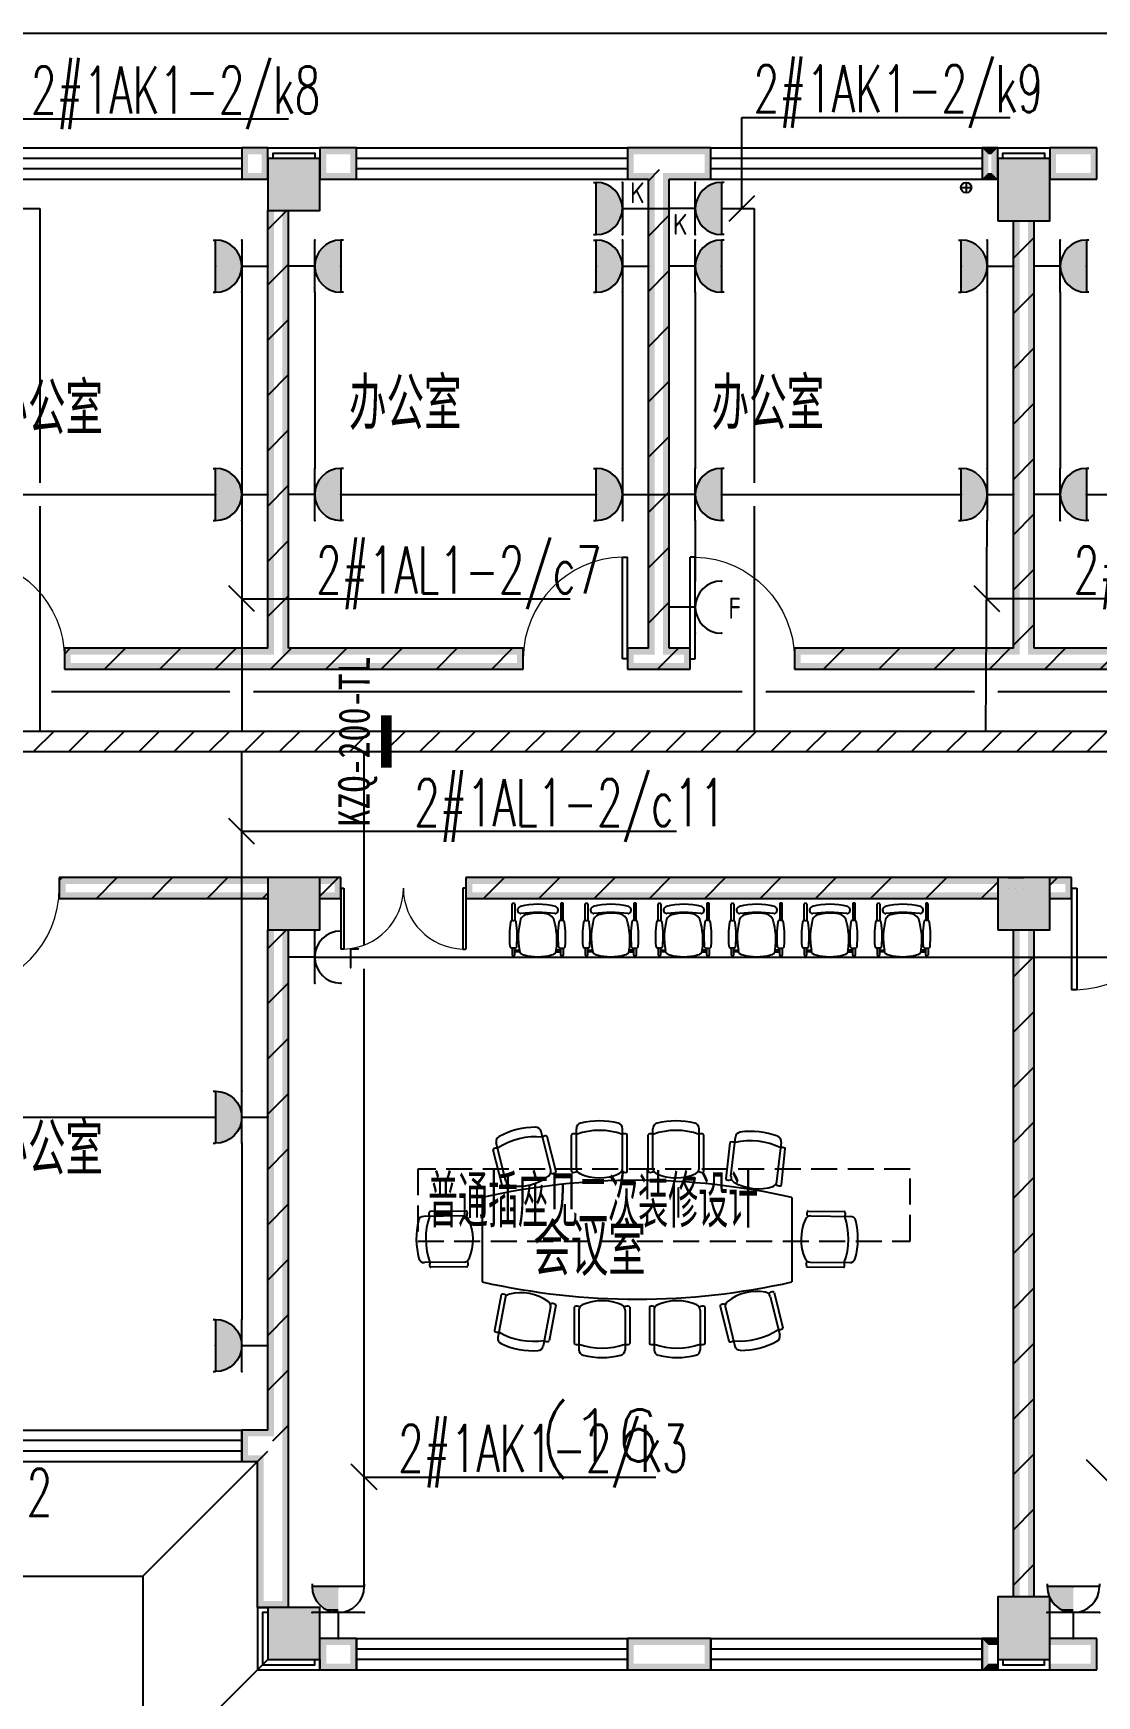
# Model space of a CAD drawing. Extents: x 101023 to 279373, y -114511 to 293844.
# Drawn here: x 150431 to 160630, y 260590 to 276538 of the extents above; entities that cross this region are included whole.
import ezdxf
from ezdxf.enums import TextEntityAlignment as Align

# ---------------------------------------------------------------- set-up
doc = ezdxf.new("R2010")
doc.units = 0
doc.header["$LTSCALE"] = 1000
doc.header["$MEASUREMENT"] = 0
doc.linetypes.add('DASH', pattern=[0.35, 0.25, -0.1])
for name, color, linetype in [('A-WALL-PATT', 252, 'Continuous'), ('BZ', 7, 'Continuous'), ('CABLETRAY', 3, 'Continuous'), ('COLUMN', 2, 'Continuous'), ('DIM-照明', 3, 'Continuous'), ('DOTLN', 2, 'DASH'), ('EQUIP-插座', 3, 'Continuous'), ('EQUIP-照明', 3, 'Continuous'), ('PUB_HATCH', 8, 'Continuous'), ('PUB_TEXT', 7, 'Continuous'), ('PUB_WALL', 2, 'Continuous'), ('STAIR', 2, 'Continuous'), ('TEL_HATCH', 8, 'Continuous'), ('WALL', 2, 'Continuous'), ('WINDOW', 2, 'Continuous'), ('WIRE-照明', 6, 'Continuous'), ('家具', 8, 'Continuous'), ('抗震支吊架', 2, 'Continuous'), ('排水', 153, 'Continuous')]:
    doc.layers.add(name, color=color, linetype=linetype)
doc.styles.add('_TEL_ATTDEF', font='gbenor', dxfattribs={"bigfont": 'gbcbig'})
doc.styles.add('_TEL_DIM', font='simplex.shx', dxfattribs={"width": 0.8, "height": 3.5, "bigfont": 'gbcbig.shx'})
doc.styles.add('kzcad', font='', dxfattribs={"width": 0.8})
doc.styles.get("Standard").update_dxf_attribs({"font": 'simplex.shx', "width": 0.8, "bigfont": 'gbcbig.shx'})
doc.styles.get('kzcad').set_extended_font_data('SimSun')
pattern_1 = [(45, (-908016.57, -754752.9), (-265.16515, 265.16515), [])]

# ---------------------------------------------------------------- blocks, each defined once
blk = doc.blocks.new('$equip$00002810')
for p, q in [((0.5, 0.5), (-0.5, 0.5)), ((0, 0.5), (0, 0))]:
    blk.add_line(p, q)
blk.add_arc((0, 1), 0.5, 180, 0)
for p in [(-0.5, 1), (0.5, 1), (-0.5, 0.5), (0.5, 0.5), (0, 0)]:
    blk.add_point(p)
at = {"color": 7, "style": '_TEL_DIM'}
blk.add_attdef('$TEXT$', text='', height=0.4, dxfattribs=at).set_placement((0.023, 1.257), align=Align.MIDDLE_CENTER)
at = {"color": 7, "style": '_TEL_DIM', "flags": 1}
for tag in ['A', 'REMARK']:
    blk.add_attdef(tag, text='', height=0.000025, dxfattribs=at).set_placement((0, 0), align=Align.MIDDLE_CENTER)
blk = doc.blocks.new('$equip$00001237')
for p, q in [((-0.5, 1.05), (-0.5, 1)), ((-0.5, 1), (0.5, 1)), ((0.5, 1.05), (0.5, 1)), ((0.5, 0.5), (-0.5, 0.5)), ((0, 0.5), (0, 0))]:
    blk.add_line(p, q)
blk.add_arc((0, 1), 0.5, 180, 0)
for p in [(0, 1), (-0.5, 0.5), (0.5, 0.5), (0, 0)]:
    blk.add_point(p)
for points in [[(0.433, 0.75), (-0.433, 0.75), (0.5, 1), (-0.5, 1)], [(0.25, 0.567), (-0.25, 0.567), (0.433, 0.75), (-0.433, 0.75)], [(0, 0.5), (0, 0.5), (0.25, 0.567), (-0.25, 0.567)]]:
    blk.add_solid(points)
at = {"flags": 9}
blk.add_attdef('A', (0, 0), '', height=0.00002, dxfattribs=at)
blk = doc.blocks.new('$equip$00001764')
for p, q in [((-0.5, 1.05), (-0.5, 1)), ((-0.5, 1), (0.5, 1)), ((0.5, 1.05), (0.5, 1)), ((0.5, 0.5), (-0.5, 0.5)), ((0, 0.5), (0, 0))]:
    blk.add_line(p, q)
blk.add_arc((0, 1), 0.5, 180, 0)
for p in [(-0.5, 0.5), (0.5, 0.5), (0, 0)]:
    blk.add_point(p)
for points in [[(0.433, 0.75), (-0.433, 0.75), (0.5, 1), (-0.5, 1)], [(0.25, 0.567), (-0.25, 0.567), (0.433, 0.75), (-0.433, 0.75)], [(0, 0.5), (0, 0.5), (0.25, 0.567), (-0.25, 0.567)]]:
    blk.add_solid(points)
at = {"color": 7, "style": '_TEL_DIM'}
blk.add_attdef('$TEXT$', text='', height=0.4, dxfattribs=at).set_placement((0.303, 0.211), align=Align.MIDDLE_CENTER)
at = {"color": 7, "style": '_TEL_DIM', "flags": 1}
blk.add_attdef('A', text='', height=0.00002, dxfattribs=at).set_placement((0, 0), align=Align.MIDDLE_CENTER)
blk = doc.blocks.new('$equip$00001239')
for p, q in [((-0.5, 1.05), (-0.5, 1)), ((0.5, 1), (-0.5, 1)), ((0.5, 1.05), (0.5, 1)), ((0.5, 0.5), (-0.5, 0.5)), ((0, 0.5), (0, 0))]:
    blk.add_line(p, q)
blk.add_arc((0, 1), 0.5, 180, 0)
for points in [[(0, 0.75), (-0.433, 0.75), (0, 1), (-0.5, 1)], [(0, 0.567), (-0.25, 0.567), (0, 0.75), (-0.433, 0.75)], [(0, 0.5), (0, 0.5), (0, 0.567), (-0.25, 0.567)]]:
    blk.add_solid(points)
at = {"layer": 'EQUIP-照明'}
for p in [(0, 1), (-0.5, 0.5), (0.5, 0.5), (0, 0)]:
    blk.add_point(p, dxfattribs=at)
at = {"layer": 'EQUIP-照明', "flags": 9}
blk.add_attdef('A', (0, 0), '', height=0.00002, dxfattribs=at)
blk = doc.blocks.new('ng')
at = {"layer": '排水'}
for p, q in [((345991, 781358), (346091, 781358)), ((346041, 781408), (346041, 781308))]:
    blk.add_line(p, q, dxfattribs=at)
blk.add_circle((346041, 781358), 50, dxfattribs=at)
blk = doc.blocks.new('雨水管')
at = {"layer": '排水'}
blk.add_blockref('ng', (614664, -46811), dxfattribs=at)
blk = doc.blocks.new('办公椅2')
at = {"layer": '家具', "color": 8}
for p, q in [((10, 239), (10, 225)), ((81, 244), (15, 244)), ((15, 220), (82, 220)), ((49, 175), (49, 220)), ((49, 220), (65, 220)), ((65, 220), (65, 177)), ((508, 220), (350, 220)), ((352, 244), (508, 244)), ((513, 239), (513, 225)), ((10, -239), (10, -225)), ((15, -220), (82, -220)), ((81, -244), (15, -244)), ((49, -175), (49, -220)), ((49, -220), (65, -220)), ((65, -220), (65, -177)), ((508, -220), (350, -220)), ((352, -244), (508, -244)), ((513, -239), (513, -225))]:
    blk.add_line(p, q, dxfattribs=at)
at = {"layer": '家具'}
for p, q in [((82, 220), (82, 248)), ((349, 242), (349, 226)), ((82, -215), (82, -244)), ((349, -237), (349, -221))]:
    blk.add_line(p, q, dxfattribs=at)
at = {"layer": '家具', "color": 8}
for centre, start, end in [((15, 239), 90, 180), ((15, 225), 180, 270), ((508, 239), 0, 90), ((508, 225), 270, 0), ((15, -225), 90, 180), ((15, -239), 180, 270), ((508, -225), 0, 90), ((508, -239), 270, 0)]:
    blk.add_arc(centre, 4.75, start, end, dxfattribs=at)
at = {"layer": '家具'}
for centre, radius, start, end in [((63, 132), 45, 90, 180), ((185, -515), 702, 75.5446, 100.0038), ((101, 248), 19, 88.1438, 180), ((101, 220), 19, 180, 271.7658), ((193, -568), 840, 80.5473, 96.2767), ((193, 1087), 890, 264.0894, 278.9516), ((330, 242), 19, 0, 88.1438), ((330, 226), 19, 271.7658, 0), ((325, 93), 80.3, 4.194, 64.106), ((434, 164), 19, 136.4792, 185.4621), ((-1029, -1), 1453, 353.532, 6.4617), ((449, 160), 33.7, 16.6732, 149.5945), ((-146, -1), 650, 344.7441, 15.2559), ((495, 0), 495, 164.5288, 195.4712), ((-20, -5), 438, 346.2625, 13.7375), ((63, -132), 45, 180, 270), ((160, 498), 682, 261.8325, 287.0693), ((322, -71), 91.4, 294.6215, 335.3785), ((101, -215), 19, 88.2342, 180), ((101, -244), 19, 180, 271.8562), ((193, 573), 840, 263.7233, 279.4527), ((193, -1082), 890, 81.0484, 95.9106), ((330, -221), 19, 0, 88.2342), ((330, -237), 19, 271.8562, 0), ((434, -167), 19, 174.5326, 222.4664), ((449, -163), 33.5, 209.2091, 344.346)]:
    blk.add_arc(centre, radius, start, end, dxfattribs=at)
blk = doc.blocks.new('$WINLIB2D$00000001')
at = {"color": 0}
for points in [[(-0.5, 0.5), (-0.5, -0.5)], [(-0.5, 0.5), (0.5, 0.5)], [(0.5, -0.5), (0.5, 0.5)], [(0.5, 0.1667), (-0.5, 0.1667)], [(0.5, -0.1667), (-0.5, -0.1667)], [(-0.5, -0.5), (0.5, -0.5)]]:
    blk.add_lwpolyline(points, dxfattribs=at)
blk = doc.blocks.new('$DorLib2D$00000001')
for p, q in [((0.45, 0.975), (0.5, 0.975)), ((0.45, 0), (0.45, 0.975)), ((0.5, 0), (0.5, 0.975)), ((0.5, 0), (0.45, 0))]:
    blk.add_line(p, q)
at = {"lineweight": 13}
blk.add_arc((0.475, 0), 0.975, 91.4693, 180, dxfattribs=at)
blk = doc.blocks.new('$plan$00000281')
at = {"layer": '家具'}
for p, q in [((-797, 661), (-889, 1030)), ((-746, 645), (-831, 982)), ((-596, 650), (-596, 998)), ((-551, 677), (-551, 1058)), ((-108, 677), (-108, 1058)), ((-63, 650), (-63, 998)), ((138, 650), (138, 998)), ((183, 677), (183, 1058)), ((626, 677), (626, 1058)), ((671, 650), (671, 998)), ((932, 599), (974, 977)), ((-1264, 516), (-1348, 853)), ((-1227, 553), (-1319, 922)), ((885, 577), (923, 922)), ((1373, 550), (1415, 928)), ((1415, 518), (1453, 864)), ((-1453, 398), (-1453, -412)), ((1517, 398), (1517, -412)), ((-1634, 222), (-2014, 217)), ((-1607, 267), (-1955, 262)), ((1671, 267), (2018, 262)), ((1697, 222), (2077, 217)), ((-1628, -221), (-2008, -227)), ((-1600, -266), (-1947, -271)), ((1663, -266), (2011, -271)), ((1691, -221), (2071, -227)), ((-1273, -536), (-1337, -878)), ((-1234, -571), (-1304, -945)), ((-749, -635), (-813, -976)), ((1308, -551), (1400, -920)), ((1345, -514), (1429, -851)), ((-798, -653), (-869, -1027)), ((-571, -655), (-571, -1002)), ((-526, -682), (-526, -1063)), ((-83, -682), (-83, -1063)), ((-38, -655), (-38, -1002)), ((149, -655), (149, -1002)), ((194, -682), (194, -1063)), ((637, -682), (637, -1063)), ((682, -655), (682, -1002)), ((827, -643), (912, -980)), ((878, -658), (970, -1027))]:
    blk.add_line(p, q, dxfattribs=at)
for centre, radius, start, end in [((-329, 382), 750, 76.063, 103.937), ((405, 382), 750, 76.063, 103.937), ((-1266, 935), 54, 117.9642, 194.0272), ((-940, 321), 660, 84.4034, 123.651), ((-940, 321), 750, 90.0902, 117.9642), ((-941, 1017), 54, 14.0272, 90.0902), ((-841, 931), 57.9, 88.0127, 126.8804), ((-839, 980), 9, 14.0272, 88.0127), ((-587, 998), 9, 106.0145, 180), ((-574, 951), 57.9, 67.1468, 106.0145), ((-497, 1058), 54, 103.937, 180), ((-329, 382), 660, 70.3762, 109.6238), ((-162, 1058), 54, 0, 76.063), ((-85, 951), 57.9, 73.9855, 112.8532), ((-72, 998), 9, 0, 73.9855), ((147, 998), 9, 106.0145, 180), ((161, 951), 57.9, 67.1468, 106.0145), ((237, 1058), 54, 103.937, 180), ((405, 382), 660, 70.3762, 109.6238), ((572, 1058), 54, 0, 76.063), ((649, 951), 57.9, 73.9855, 112.8532), ((662, 998), 9, 0, 73.9855), ((1028, 971), 54, 97.601, 173.664), ((1120, 282), 750, 69.727, 97.601), ((1361, 934), 54, 353.664, 69.727), ((-1339, 855), 9, 120.0417, 194.0272), ((-1315, 813), 57.9, 81.174, 120.0417), ((932, 921), 9, 99.6786, 173.664), ((940, 873), 57.9, 60.8108, 99.6786), ((1120, 282), 660, 64.0403, 103.2878), ((1425, 819), 57.9, 67.6495, 106.5173), ((1444, 865), 9, 353.664, 67.6495), ((-849, 648), 54, 308.1762, 14.0272), ((-755, 643), 9, 300.0417, 14.0272), ((-587, 650), 9, 180, 253.9855), ((-574, 697), 57.9, 253.9855, 302.3202), ((-497, 677), 54, 180, 245.851), ((-162, 677), 54, 294.149, 0), ((-85, 697), 57.9, 237.6798, 286.0145), ((-72, 650), 9, 286.0145, 0), ((147, 650), 9, 180, 253.9855), ((161, 697), 57.9, 253.9855, 302.3202), ((237, 677), 54, 180, 245.851), ((572, 677), 54, 294.149, 0), ((649, 697), 57.9, 237.6798, 286.0145), ((662, 650), 9, 286.0145, 0), ((32, -6202), 6765, 77.3196, 102.6804), ((-1255, 518), 9, 194.0272, 268.0127), ((-1253, 567), 57.9, 268.0127, 316.3474), ((-1174, 566), 54, 194.0272, 259.8782), ((-1102, 970), 464, 259.8782, 308.1762), ((-780, 685), 57.9, 251.707, 300.0417), ((-329, 1051), 464, 245.851, 294.149), ((405, 1051), 464, 245.851, 294.149), ((894, 576), 9, 173.664, 247.6495), ((912, 622), 57.9, 247.6495, 295.9842), ((986, 593), 54, 173.664, 239.515), ((1194, 946), 464, 239.515, 287.813), ((1319, 556), 54, 287.813, 353.664), ((1397, 568), 57.9, 231.3438, 279.6786), ((1406, 519), 9, 279.6786, 353.664), ((-1336, 4), 750, 166.8568, 194.7308), ((-2014, 163), 54, 90.7938, 166.8568), ((-1336, 4), 660, 161.17, 200.4176), ((-1907, 240), 57.9, 164.7793, 203.647), ((-1955, 253), 9, 90.7938, 164.7793), ((-1633, 168), 54, 24.9428, 90.7938), ((-1607, 258), 9, 16.8083, 90.7938), ((-1654, 244), 57.9, 328.4736, 16.8083), ((-2005, -5), 464, 336.6448, 24.9428), ((2068, -5), 464, 155.0572, 203.3552), ((1696, 168), 54, 89.2062, 155.0572), ((1717, 244), 57.9, 163.1917, 211.5264), ((1671, 258), 9, 89.2062, 163.1917), ((1399, 4), 660, 339.5824, 18.83), ((2018, 253), 9, 15.2207, 89.2062), ((1971, 240), 57.9, 336.353, 15.2207), ((2077, 163), 54, 13.1432, 89.2062), ((1399, 4), 750, 345.2692, 13.1432), ((-2009, -173), 54, 194.7308, 270.7938), ((-1901, -248), 57.9, 157.9406, 196.8083), ((-1947, -262), 9, 196.8083, 270.7938), ((-1629, -167), 54, 270.7938, 336.6448), ((-1600, -257), 9, 270.7938, 344.7793), ((-1647, -244), 57.9, 344.7793, 33.114), ((1692, -167), 54, 203.3552, 269.2062), ((1711, -244), 57.9, 146.886, 195.2207), ((1663, -257), 9, 195.2207, 269.2062), ((2011, -262), 9, 269.2062, 343.1917), ((1964, -248), 57.9, 343.1917, 22.0594), ((2072, -173), 54, 269.2062, 345.2692), ((32, 6188), 6765, 257.3196, 282.6804), ((-1264, -538), 9, 95.3403, 169.3258), ((-1260, -587), 57.9, 47.0056, 95.3403), ((-1181, -581), 54, 103.4748, 169.3258), ((-1085, -980), 464, 55.1768, 103.4748), ((-851, -643), 54, 349.3258, 55.1768), ((-780, -677), 57.9, 63.3113, 111.646), ((-758, -633), 9, 349.3258, 63.3113), ((-472, -682), 54, 114.149, 180), ((-304, -1056), 464, 65.851, 114.149), ((-137, -682), 54, 0, 65.851), ((248, -682), 54, 114.149, 180), ((416, -1056), 464, 65.851, 114.149), ((583, -682), 54, 0, 65.851), ((836, -641), 9, 120.0417, 194.0271), ((861, -683), 57.9, 71.7069, 120.0417), ((930, -645), 54, 128.1762, 194.0271), ((1183, -967), 464, 79.8781, 128.1762), ((1255, -564), 54, 14.0271, 79.8781), ((1334, -565), 57.9, 88.0126, 136.3473), ((1336, -516), 9, 14.0271, 88.0126), ((-562, -655), 9, 106.0145, 180), ((-548, -702), 57.9, 57.6798, 106.0145), ((-60, -702), 57.9, 73.9855, 122.3202), ((-47, -655), 9, 0, 73.9855), ((158, -655), 9, 106.0145, 180), ((172, -702), 57.9, 57.6798, 106.0145), ((660, -702), 57.9, 73.9855, 122.3202), ((673, -655), 9, 0, 73.9855), ((-1328, -879), 9, 169.3258, 243.3113), ((-1306, -836), 57.9, 243.3113, 282.179), ((-1251, -955), 54, 169.3258, 245.3888), ((-961, -322), 660, 239.702, 278.9496), ((1021, -319), 660, 264.4034, 303.6509), ((1347, -933), 54, 297.9641, 14.0271), ((1396, -811), 57.9, 261.1739, 300.0417), ((1420, -853), 9, 300.0417, 14.0271), ((-961, -322), 750, 245.3888, 273.2628), ((-922, -1017), 54, 273.2628, 349.3258), ((-827, -926), 57.9, 236.4726, 275.3403), ((-822, -975), 9, 275.3403, 349.3258), ((-562, -1002), 9, 180, 253.9855), ((-548, -955), 57.9, 253.9855, 292.8532), ((-304, -387), 660, 250.3762, 289.6238), ((-472, -1063), 54, 180, 256.063), ((-304, -387), 750, 256.063, 283.937), ((-137, -1063), 54, 283.937, 0), ((-60, -955), 57.9, 247.1468, 286.0145), ((-47, -1002), 9, 286.0145, 0), ((158, -1002), 9, 180, 253.9855), ((172, -955), 57.9, 253.9855, 292.8532), ((416, -387), 660, 250.3762, 289.6238), ((248, -1063), 54, 180, 256.063), ((416, -387), 750, 256.063, 283.937), ((583, -1063), 54, 283.937, 0), ((660, -955), 57.9, 247.1468, 286.0145), ((673, -1002), 9, 286.0145, 0), ((920, -978), 9, 194.0271, 268.0126), ((922, -929), 57.9, 268.0126, 306.8804), ((1022, -1014), 54, 194.0271, 270.0901), ((1021, -319), 750, 270.0901, 297.9641)]:
    blk.add_arc(centre, radius, start, end, dxfattribs=at)
blk = doc.blocks.new('$DorLib2D$00000002')
for p, q in [((-0.5, 0), (-0.5, 0.4875)), ((-0.475, 0.4875), (-0.5, 0.4875)), ((-0.475, 0), (-0.475, 0.4875)), ((0.475, 0), (0.475, 0.4875)), ((0.475, 0.4875), (0.5, 0.4875)), ((0.5, 0), (0.5, 0.4875)), ((-0.5, 0), (-0.475, 0)), ((0.5, 0), (0.475, 0))]:
    blk.add_line(p, q)
at = {"lineweight": 13}
for centre, start, end in [((-0.4875, 0), 0, 88.53072), ((0.4875, 0), 91.46928, 180)]:
    blk.add_arc(centre, 0.4875, start, end, dxfattribs=at)
blk = doc.blocks.new('_FZH')
blk.add_lwpolyline([(-0.5, -0.5), (0.5, -0.5), (0.5, 0.5), (-0.5, 0.5)], close=True)
at = {"layer": 'PUB_HATCH'}
blk.add_solid([(-0.5, -0.5), (0.5, -0.5), (-0.5, 0.5), (0.5, 0.5)], dxfattribs=at)
blk = doc.blocks.new('A$C40CE5D7B')
at = {"layer": 'A-WALL-PATT'}
h = blk.add_hatch(dxfattribs=at)
h.set_pattern_fill('普通砖', color=256, scale=150, style=0)
h.set_pattern_definition(pattern_1)
h.paths.add_polyline_path([(40100, 103903), (40140, 103910), (40200, 103970), (40200, 108470), (40100, 108570), (40000, 108470), (40000, 103970), (40060, 103910)])
h = blk.add_hatch(dxfattribs=at)
h.set_pattern_fill('普通砖', color=256, scale=150, style=0)
h.set_pattern_definition(pattern_1)
h.paths.add_polyline_path([(36550, 108170), (36350, 108170), (36350, 103970), (36410, 103910), (36450, 103903), (36490, 103910), (36550, 103970)])
h = blk.add_hatch(dxfattribs=at)
h.set_pattern_fill('普通砖', color=256, scale=150, style=0)
h.set_pattern_definition(pattern_1)
h.paths.add_polyline_path([(43700, 108070), (43500, 108070), (43500, 103970), (43560, 103910), (43600, 103903), (43640, 103910), (43700, 103970)])
h = blk.add_hatch(dxfattribs=at)
h.set_pattern_fill('普通砖', color=256, scale=150, style=0)
h.set_pattern_definition(pattern_1)
h.paths.add_polyline_path([(36410, 103910), (36350, 103970), (34400, 103970), (34400, 103770), (36450, 103770), (36450, 103903)])
h = blk.add_hatch(dxfattribs=at)
h.set_pattern_fill('普通砖', color=256, scale=150, style=0)
h.set_pattern_definition(pattern_1)
h.paths.add_polyline_path([(36450, 103903), (36450, 103770), (38800, 103770), (38800, 103970), (36550, 103970), (36490, 103910)])
h = blk.add_hatch(dxfattribs=at)
h.set_pattern_fill('普通砖', color=256, scale=150, style=0)
h.set_pattern_definition(pattern_1)
h.paths.add_polyline_path([(40060, 103910), (40000, 103970), (39800, 103970), (39800, 103770), (40100, 103770), (40100, 103903)])
h = blk.add_hatch(dxfattribs=at)
h.set_pattern_fill('普通砖', color=256, scale=150, style=0)
h.set_pattern_definition(pattern_1)
h.paths.add_polyline_path([(40100, 103903), (40100, 103770), (40400, 103770), (40400, 103970), (40200, 103970), (40140, 103910)])
h = blk.add_hatch(dxfattribs=at)
h.set_pattern_fill('普通砖', color=256, scale=150, style=0)
h.set_pattern_definition(pattern_1)
h.paths.add_polyline_path([(43560, 103910), (43500, 103970), (41400, 103970), (41400, 103770), (43600, 103770), (43600, 103903)])
h = blk.add_hatch(dxfattribs=at)
h.set_pattern_fill('普通砖', color=256, scale=150, style=0)
h.set_pattern_definition(pattern_1)
h.paths.add_polyline_path([(43600, 103903), (43600, 103770), (45800, 103770), (45800, 103970), (43700, 103970), (43640, 103910)])
h = blk.add_hatch(dxfattribs=at)
h.set_pattern_fill('普通砖', color=256, scale=150, style=0)
h.set_pattern_definition(pattern_1)
h.paths.add_polyline_path([(36350, 101570), (36350, 101770), (34350, 101770), (34350, 101570)])
h = blk.add_hatch(dxfattribs=at)
h.set_pattern_fill('普通砖', color=256, scale=150, style=0)
h.set_pattern_definition(pattern_1)
h.paths.add_polyline_path([(36850, 101770), (36850, 101570), (37050, 101570), (37050, 101770)])
h = blk.add_hatch(dxfattribs=at)
h.set_pattern_fill('普通砖', color=256, scale=150, style=0)
h.set_pattern_definition(pattern_1)
h.paths.add_polyline_path([(43350, 101570), (43350, 101770), (43450, 101770), (43450, 101770), (38250, 101770), (38250, 101570)])
h = blk.add_hatch(dxfattribs=at)
h.set_pattern_fill('普通砖', color=256, scale=150, style=0)
h.set_pattern_definition(pattern_1)
h.paths.add_polyline_path([(43600, 101770), (43850, 101770), (43850, 101570), (44058, 101570), (44058, 101770), (43600, 101770)])
h = blk.add_hatch(dxfattribs=at)
h.set_pattern_fill('普通砖', color=256, scale=150, style=0)
h.set_pattern_definition(pattern_1)
h.paths.add_polyline_path([(36550, 101270), (36350, 101270), (36350, 96470), (36410, 96410), (36383, 96303), (36490, 96270), (36550, 96270)])
h = blk.add_hatch(dxfattribs=at)
h.set_pattern_fill('普通砖', color=256, scale=150, style=0)
h.set_pattern_definition(pattern_1)
h.paths.add_polyline_path([(43700, 101270), (43500, 101270), (43500, 94870), (43700, 94870)])
at = {"layer": 'PUB_WALL'}
for points in [[(36350, 108770), (36100, 108770), (36160, 108710), (36290, 108710)], [(36100, 108770), (36100, 108470), (36160, 108530), (36160, 108710)], [(36350, 108470), (36350, 108770), (36290, 108710), (36290, 108530)], [(37200, 108770), (36850, 108770), (36910, 108710), (37140, 108710)], [(36850, 108770), (36850, 108470), (36910, 108530), (36910, 108710)], [(37200, 108470), (37200, 108770), (37140, 108710), (37140, 108530)], [(40100, 108770), (39800, 108770), (39860, 108710), (40100, 108710)], [(39800, 108770), (39800, 108470), (39860, 108530), (39860, 108710)], [(40600, 108770), (40100, 108770), (40100, 108710), (40540, 108710)], [(40600, 108470), (40600, 108770), (40540, 108710), (40540, 108530)], [(43350, 108770), (43200, 108770), (43260, 108710), (43290, 108710)], [(43200, 108770), (43200, 108470), (43260, 108530), (43260, 108710)], [(43350, 108470), (43350, 108770), (43290, 108710), (43290, 108530)], [(44300, 108770), (43850, 108770), (43910, 108710), (44240, 108710)], [(43850, 108770), (43850, 108470), (43910, 108530), (43910, 108710)], [(44300, 108470), (44300, 108770), (44240, 108710), (44240, 108530)], [(36850, 108670), (36350, 108670), (36410, 108610), (36790, 108610)], [(36350, 108670), (36350, 108170), (36410, 108230), (36410, 108610)], [(36850, 108170), (36850, 108670), (36790, 108610), (36790, 108230)], [(43850, 108670), (43350, 108670), (43410, 108610), (43790, 108610)], [(43350, 108670), (43350, 108070), (43410, 108130), (43410, 108610)], [(43850, 108070), (43850, 108670), (43790, 108610), (43790, 108130)], [(36100, 108470), (36350, 108470), (36290, 108530), (36160, 108530)], [(36850, 108470), (37200, 108470), (37140, 108530), (36910, 108530)], [(39800, 108470), (40000, 108470), (40060, 108530), (39860, 108530)], [(40000, 103970), (40000, 108470), (40060, 108530), (40060, 103910)], [(40200, 103970), (40200, 108470), (40140, 108530), (40140, 103910)], [(40200, 108470), (40600, 108470), (40540, 108530), (40140, 108530)], [(43200, 108470), (43350, 108470), (43290, 108530), (43260, 108530)], [(43850, 108470), (44300, 108470), (44240, 108530), (43910, 108530)], [(36350, 108170), (36850, 108170), (36790, 108230), (36410, 108230)], [(36410, 108170), (36350, 108170), (36350, 103970), (36410, 103910)], [(36550, 108170), (36490, 108170), (36490, 103910), (36550, 103970)], [(43350, 108070), (43850, 108070), (43790, 108130), (43410, 108130)], [(43560, 108070), (43500, 108070), (43500, 103970), (43560, 103910)], [(43700, 108070), (43640, 108070), (43640, 103910), (43700, 103970)], [(36350, 103970), (34400, 103970), (34460, 103910), (36410, 103910)], [(34400, 103970), (34400, 103770), (34460, 103830), (34460, 103910)], [(34400, 103770), (36450, 103770), (36450, 103830), (34460, 103830)], [(36450, 103770), (38800, 103770), (38740, 103830), (36450, 103830)], [(38800, 103970), (36550, 103970), (36490, 103910), (38740, 103910)], [(38800, 103770), (38800, 103970), (38740, 103910), (38740, 103830)], [(40000, 103970), (39800, 103970), (39860, 103910), (40060, 103910)], [(39800, 103970), (39800, 103770), (39860, 103830), (39860, 103910)], [(39800, 103770), (40100, 103770), (40100, 103830), (39860, 103830)], [(40100, 103770), (40400, 103770), (40340, 103830), (40100, 103830)], [(40400, 103970), (40200, 103970), (40140, 103910), (40340, 103910)], [(40400, 103770), (40400, 103970), (40340, 103910), (40340, 103830)], [(43500, 103970), (41400, 103970), (41460, 103910), (43560, 103910)], [(41400, 103970), (41400, 103770), (41460, 103830), (41460, 103910)], [(41400, 103770), (43600, 103770), (43600, 103830), (41460, 103830)], [(43600, 103770), (45800, 103770), (45740, 103830), (43600, 103830)], [(45800, 103970), (43700, 103970), (43640, 103910), (45740, 103910)], [(36350, 101710), (36350, 101770), (34350, 101770), (34410, 101710)], [(34350, 101770), (34350, 101570), (34410, 101630), (34410, 101710)], [(36850, 101770), (36350, 101770), (36410, 101710), (36790, 101710)], [(36350, 101770), (36350, 101270), (36410, 101330), (36410, 101710)], [(36850, 101270), (36850, 101770), (36790, 101710), (36790, 101330)], [(36850, 101770), (36850, 101710), (36990, 101710), (37050, 101770)], [(37050, 101570), (37050, 101770), (36990, 101710), (36990, 101630)], [(43350, 101710), (43350, 101770), (43450, 101770), (43450, 101770), (38250, 101770), (38310, 101710)], [(38250, 101770), (38250, 101570), (38310, 101630), (38310, 101710)], [(43850, 101770), (43350, 101770), (43410, 101710), (43790, 101710)], [(43350, 101770), (43350, 101270), (43410, 101330), (43410, 101710)], [(43450, 101770), (43600, 101770), (43600, 101770), (43450, 101770)], [(43450, 101770), (43510, 101770), (43510, 101770), (43450, 101770)], [(43600, 101770), (43850, 101770), (43850, 101710), (43998, 101710), (44058, 101770), (43600, 101770)], [(43850, 101270), (43850, 101770), (43790, 101710), (43790, 101330)], [(44058, 101570), (44058, 101770), (43998, 101710), (43998, 101630)], [(36350, 101570), (36350, 101630), (34410, 101630), (34350, 101570)], [(36850, 101630), (36850, 101570), (37050, 101570), (36990, 101630)], [(43350, 101570), (43350, 101630), (38310, 101630), (38250, 101570)], [(43850, 101630), (43850, 101570), (44058, 101570), (43998, 101630)], [(36350, 101270), (36850, 101270), (36790, 101330), (36410, 101330)], [(36410, 101270), (36350, 101270), (36350, 96470), (36410, 96410)], [(36550, 101270), (36490, 101270), (36490, 96270), (36550, 96270)], [(43350, 101270), (43850, 101270), (43790, 101330), (43410, 101330)], [(43560, 101270), (43500, 101270), (43500, 94870), (43560, 94870)], [(43700, 101270), (43640, 101270), (43640, 94870), (43700, 94870)], [(36350, 96470), (36100, 96470), (36160, 96410), (36410, 96410)], [(36100, 96470), (36100, 96170), (36160, 96230), (36160, 96410)], [(36100, 96170), (36250, 96170), (36310, 96230), (36160, 96230)], [(36250, 94770), (36310, 94770), (36310, 96230), (36250, 96170)], [(36550, 94770), (36550, 96270), (36490, 96270), (36490, 94770)], [(36250, 94770), (36550, 94770), (36550, 94830), (36250, 94830)], [(36850, 94770), (36350, 94770), (36410, 94710), (36790, 94710)], [(36350, 94770), (36350, 94270), (36410, 94330), (36410, 94710)], [(36850, 94270), (36850, 94770), (36790, 94710), (36790, 94330)], [(43850, 94870), (43350, 94870), (43410, 94810), (43790, 94810)], [(43350, 94870), (43350, 94270), (43410, 94330), (43410, 94810)], [(43850, 94270), (43850, 94870), (43790, 94810), (43790, 94330)], [(37200, 94470), (36850, 94470), (36910, 94410), (37140, 94410)], [(36850, 94470), (36850, 94270), (36850, 94170), (36910, 94230), (36910, 94410)], [(37200, 94170), (37200, 94470), (37140, 94410), (37140, 94230)], [(40600, 94470), (39800, 94470), (39860, 94410), (40540, 94410)], [(39800, 94470), (39800, 94170), (39860, 94230), (39860, 94410)], [(40600, 94170), (40600, 94470), (40540, 94410), (40540, 94230)], [(43350, 94470), (43200, 94470), (43260, 94410), (43350, 94410)], [(43200, 94470), (43200, 94170), (43260, 94230), (43260, 94410)], [(43850, 94470), (43850, 94410), (44240, 94410), (44300, 94470)], [(44300, 94170), (44300, 94470), (44240, 94410), (44240, 94230)], [(36350, 94270), (36850, 94270), (36790, 94330), (36410, 94330)], [(43350, 94270), (43850, 94270), (43790, 94330), (43410, 94330)], [(36850, 94170), (37200, 94170), (37140, 94230), (36910, 94230)], [(39800, 94170), (40600, 94170), (40540, 94230), (39860, 94230)], [(43200, 94170), (43350, 94170), (43350, 94230), (43260, 94230)], [(43850, 94170), (44300, 94170), (44240, 94230), (43850, 94230)]]:
    blk.add_hatch(color=256, dxfattribs=at).paths.add_polyline_path(points)
for points in [[(36350, 108670), (36350, 108770), (36850, 108770), (36850, 108670)], [(43350, 108670), (43350, 108770), (43850, 108770), (43850, 108670)], [(36400, 108670), (36400, 108720), (36800, 108720), (36800, 108670)], [(43400, 108670), (43400, 108720), (43800, 108720), (43800, 108670)], [(36350, 94770), (36250, 94770), (36250, 94170), (36850, 94170), (36850, 94270)], [(36350, 94720), (36300, 94720), (36300, 94220), (36800, 94220), (36800, 94270)], [(43350, 94270), (43350, 94170), (43850, 94170), (43850, 94270)], [(43400, 94270), (43400, 94220), (43800, 94220), (43800, 94270)]]:
    blk.add_lwpolyline(points)
at = {"layer": 'WALL'}
for p, q in [((36350, 108770), (36100, 108770)), ((36100, 108770), (36100, 108470)), ((36350, 108470), (36350, 108770)), ((37200, 108770), (36850, 108770)), ((36850, 108770), (36850, 108470)), ((37200, 108470), (37200, 108770)), ((40100, 108770), (39800, 108770)), ((39800, 108770), (39800, 108470)), ((40600, 108770), (40100, 108770)), ((40600, 108470), (40600, 108770)), ((43350, 108770), (43200, 108770)), ((43200, 108770), (43200, 108470)), ((43350, 108470), (43350, 108770)), ((44300, 108770), (43850, 108770)), ((43850, 108770), (43850, 108470)), ((44300, 108470), (44300, 108770)), ((36100, 108470), (36350, 108470)), ((36850, 108470), (37200, 108470)), ((39800, 108470), (40000, 108470)), ((40000, 103970), (40000, 108470)), ((40200, 103970), (40200, 108470)), ((40200, 108470), (40600, 108470)), ((43200, 108470), (43350, 108470)), ((43850, 108470), (44300, 108470)), ((36350, 103970), (36350, 108170)), ((36550, 103970), (36550, 108170)), ((43500, 103970), (43500, 108070)), ((43700, 103970), (43700, 108070)), ((36350, 103970), (34400, 103970)), ((34400, 103970), (34400, 103770)), ((38800, 103970), (36550, 103970)), ((38800, 103770), (38800, 103970)), ((40000, 103970), (39800, 103970)), ((39800, 103970), (39800, 103770)), ((40400, 103970), (40200, 103970)), ((40400, 103770), (40400, 103970)), ((43500, 103970), (41400, 103970)), ((41400, 103970), (41400, 103770)), ((45800, 103970), (43700, 103970)), ((34400, 103770), (36450, 103770)), ((36450, 103770), (38800, 103770)), ((39800, 103770), (40100, 103770)), ((40100, 103770), (40400, 103770)), ((41400, 103770), (43600, 103770)), ((43600, 103770), (45800, 103770)), ((36350, 101770), (34350, 101770)), ((34350, 101770), (34350, 101570)), ((37050, 101770), (36850, 101770)), ((37050, 101570), (37050, 101770)), ((43450, 101770), (38250, 101770)), ((38250, 101770), (38250, 101570)), ((43450, 101770), (43600, 101770)), ((44058, 101770), (43600, 101770)), ((44058, 101570), (44058, 101770)), ((43450, 101670), (43450, 101670)), ((43525, 101670), (43525, 101670)), ((43600, 101670), (43600, 101670)), ((34350, 101570), (36350, 101570)), ((36850, 101570), (37050, 101570)), ((38250, 101570), (43350, 101570)), ((43850, 101570), (44058, 101570)), ((36350, 96470), (36350, 101270)), ((36550, 96270), (36550, 101270)), ((43500, 94870), (43500, 101270)), ((43700, 94870), (43700, 101270)), ((36350, 96470), (36100, 96470)), ((36100, 96470), (36100, 96170)), ((36100, 96170), (36250, 96170)), ((36250, 94770), (36250, 96170)), ((36550, 94770), (36550, 96270)), ((36250, 94770), (36350, 94770)), ((37200, 94470), (36850, 94470)), ((37200, 94170), (37200, 94470)), ((40600, 94470), (39800, 94470)), ((39800, 94470), (39800, 94170)), ((40600, 94170), (40600, 94470)), ((43350, 94470), (43200, 94470)), ((43200, 94470), (43200, 94170)), ((44300, 94470), (43850, 94470)), ((44300, 94170), (44300, 94470)), ((36850, 94270), (36850, 94170)), ((36850, 94170), (37200, 94170)), ((39800, 94170), (40600, 94170)), ((43200, 94170), (43350, 94170)), ((43850, 94170), (44300, 94170))]:
    blk.add_line(p, q, dxfattribs=at)
at = {"layer": '排水'}
for p, q in [((35150, 95070), (36350, 96270)), ((35150, 93070), (36350, 94270))]:
    blk.add_line(p, q, dxfattribs=at)
for points in [[(17650, 89770), (17650, 95070), (7900, 95070), (7900, 97370), (7300, 97370), (7300, 107570), (7900, 107570), (7900, 109870), (58850, 109870), (58850, 107870), (63700, 107870), (63700, 109870), (64900, 109870)], [(24050, 89770), (24050, 95070), (35150, 95070), (35150, 93070), (59800, 93070)]]:
    blk.add_lwpolyline(points, dxfattribs=at)
for name, p in [('雨水管', (-917658, -626157)), ('$plan$00000281', (39860, 98304))]:
    blk.add_blockref(name, p)
at = {"layer": 'COLUMN'}
for p, xscale, yscale, zscale, rotation in [((36600, 108420), 499.9999992522644, 499.987881773035, 499.987881773035, 359.9999999631276), ((43600, 108370), 499.9999997424893, 599.975452846149, 599.975452846149, 359.99999994836), ((43600, 101520), 499.9999993913807, 499.987571166479, 499.987571166479, 7.443838987317013e-09), ((36600, 94520), 499.9995176560478, 500.0121183975134, 500.0121183975134, 359.9999999735463), ((43600, 94570), 499.9999997687992, 600.0245472484967, 600.0245472484967, 359.9999999769348)]:
    blk.add_blockref('_FZH', p, dxfattribs=dict(at, xscale=xscale, yscale=yscale, zscale=zscale, rotation=rotation))
at = {"layer": 'COLUMN', "xscale": 500.0009761839174, "yscale": 500.0000001980225, "zscale": 500.0000001980225}
blk.add_blockref('_FZH', (36600, 101520), dxfattribs=at)
at = {"layer": 'WINDOW', "rotation": 180}
for name, p, xscale, yscale, zscale in [('$WINLIB2D$00000001', (34800, 108620), -2600, 300, 2600), ('$WINLIB2D$00000001', (38500, 108620), -2600, 300, 2600), ('$WINLIB2D$00000001', (41900, 108620), -2600, 300, 2600), ('$DorLib2D$00000001', (33850, 101670), 1000, 1000, 1000), ('$DorLib2D$00000002', (37650, 101670), 1200, 1200, 1200), ('$DorLib2D$00000001', (44558, 101670), 1000, 1000, -1000)]:
    blk.add_blockref(name, p, dxfattribs=dict(at, xscale=xscale, yscale=yscale, zscale=zscale))
at = {"layer": 'WINDOW'}
for name, p, xscale, yscale, zscale in [('$DorLib2D$00000001', (33900, 103870), -1000, 1000, -1000), ('$DorLib2D$00000001', (39300, 103870), 1000, 1000, 1000), ('$DorLib2D$00000001', (40900, 103870), -1000, 1000, -1000), ('$WINLIB2D$00000001', (34800, 96320), 2600, 300, 2600), ('$WINLIB2D$00000001', (38500, 94320), 2600, 300, -2600), ('$WINLIB2D$00000001', (41900, 94320), 2600, 300, -2600)]:
    blk.add_blockref(name, p, dxfattribs=dict(at, xscale=xscale, yscale=yscale, zscale=zscale))
at = {"layer": '家具', "lineweight": 9, "rotation": 90}
for p in [(38939, 101011), (39639, 101011), (40339, 101011), (41039, 101011), (41739, 101011), (42439, 101011)]:
    blk.add_blockref('办公椅2', p, dxfattribs=at)
at = {"layer": 'PUB_TEXT'}
for s, p in [('办公室', (33690, 106020)), ('办公室', (37128, 106067)), ('办公室', (40606, 106067)), ('办公室', (33690, 98916)), ('会议室', (38895, 97953)), ('(16', (38953, 96169))]:
    blk.add_text(s, height=500, dxfattribs=at).set_placement(p)

msp = doc.modelspace()

# ---------------------------------------------------------------- linework, layer by layer
at = {"layer": 'CABLETRAY'}
for p, q in [((130905, 269844), (177465, 269844)), ((177465, 269644), (130905, 269644))]:
    msp.add_line(p, q, dxfattribs=at)
at = {"layer": 'DIM-照明'}
for p, q in [((157349, 274980), (157101, 274733)), ((152553, 270990), (152306, 271238)), ((159452, 271239), (159698, 270990)), ((152553, 268759), (152306, 269007)), ((160778, 262606), (160531, 262854)), ((153728, 262565), (153481, 262812))]:
    msp.add_line(p, q, dxfattribs=at)
for points in [[(150295, 275718), (152880, 275718)], [(157225, 274857), (157225, 275731)], [(157225, 275731), (159798, 275731)], [(152430, 271114), (153029, 271114)], [(153029, 271114), (155580, 271114)], [(159575, 271115), (160295, 271115)], [(160295, 271115), (162835, 271115)], [(152430, 268883), (153970, 268883)], [(153970, 268883), (156599, 268883)], [(153605, 262688), (153817, 262688)], [(153817, 262688), (156401, 262688)]]:
    msp.add_lwpolyline(points, dxfattribs=at)
at = {"layer": 'DOTLN', "linetype": 'DASH'}
msp.add_lwpolyline([(154118, 264952), (158841, 264952), (158841, 265643), (154118, 265643)], close=True, dxfattribs=at)
at = {"layer": 'TEL_HATCH', "linetype": 'Continuous'}
for p, q in [((150431, 269644), (150631, 269844)), ((150768, 269644), (150968, 269844)), ((151105, 269644), (151305, 269844)), ((151442, 269644), (151642, 269844)), ((151778, 269644), (151978, 269844)), ((152115, 269644), (152315, 269844)), ((152452, 269644), (152652, 269844)), ((152789, 269644), (152989, 269844)), ((153125, 269644), (153325, 269844)), ((153462, 269644), (153662, 269844)), ((153799, 269644), (153999, 269844)), ((154136, 269644), (154336, 269844)), ((154472, 269644), (154672, 269844)), ((154809, 269644), (155009, 269844)), ((155146, 269644), (155346, 269844)), ((155483, 269644), (155683, 269844)), ((155819, 269644), (156019, 269844)), ((156156, 269644), (156356, 269844)), ((156493, 269644), (156693, 269844)), ((156830, 269644), (157030, 269844)), ((157166, 269644), (157366, 269844)), ((157503, 269644), (157703, 269844)), ((157840, 269644), (158040, 269844)), ((158177, 269644), (158377, 269844)), ((158514, 269644), (158714, 269844)), ((158850, 269644), (159050, 269844)), ((159187, 269644), (159387, 269844)), ((159524, 269644), (159724, 269844)), ((159861, 269644), (160061, 269844)), ((160197, 269644), (160397, 269844)), ((160534, 269644), (160734, 269844))]:
    msp.add_line(p, q, dxfattribs=at)
at = {"layer": 'WIRE-照明'}
for p, q in [((150030, 274857), (150493, 274857)), ((150493, 274857), (150493, 272227)), ((157030, 274857), (157343, 274857)), ((157343, 274857), (157343, 272227)), ((150493, 272002), (150493, 269844)), ((157343, 272002), (157343, 269844)), ((152430, 271864), (152430, 269844)), ((150605, 270225), (152317, 270225)), ((152542, 270225), (157230, 270225)), ((157455, 270225), (159457, 270225)), ((159682, 270225), (164188, 270225)), ((152430, 266390), (152430, 269644)), ((153605, 267789), (153605, 269644)), ((153130, 267676), (169980, 267676)), ((153605, 261638), (153605, 267564))]:
    msp.add_line(p, q, dxfattribs=at)
at = {"layer": 'WIRE-照明', "linetype": 'Continuous'}
for p, q in [((156330, 274857), (156530, 274857)), ((152430, 274054), (152430, 272364)), ((153130, 274054), (153130, 272364)), ((156080, 274054), (156080, 272364)), ((156780, 274054), (156780, 272364)), ((159580, 274054), (159580, 272364)), ((160280, 274054), (160280, 272364)), ((150030, 272114), (152180, 272114)), ((153380, 272114), (155830, 272114)), ((156330, 272114), (156530, 272114)), ((157030, 272114), (159330, 272114)), ((160530, 272114), (162830, 272114)), ((156780, 271864), (156780, 271283)), ((159567, 269844), (159580, 271864)), ((150030, 266140), (152180, 266140)), ((152430, 265890), (152430, 264200))]:
    msp.add_line(p, q, dxfattribs=at)
at = {"layer": '抗震支吊架', "color": 2, "const_width": 100}
msp.add_lwpolyline([(153817, 269494), (153817, 269994)], dxfattribs=at)

# ---------------------------------------------------------------- block references
at = {"layer": 'EQUIP-插座'}
ref = msp.add_blockref('$equip$00001764', (156330, 274857), dxfattribs=dict(at, xscale=500, yscale=500, zscale=500, rotation=90))
ref.add_attrib('$TEXT$', 'K', dxfattribs={"layer": '0', "color": 7, "height": 200, "style": '_TEL_ATTDEF'}).set_placement((156224, 275008), align=Align.MIDDLE_CENTER)
ref = msp.add_blockref('$equip$00001764', (156530, 274857), dxfattribs=dict(at, xscale=500, yscale=500, zscale=500, rotation=270))
ref.add_attrib('$TEXT$', 'K', dxfattribs={"layer": '0', "color": 7, "height": 200, "style": '_TEL_ATTDEF'}).set_placement((156635, 274705), align=Align.MIDDLE_CENTER)
at = {"layer": 'EQUIP-插座', "yscale": 500, "zscale": 500}
for p, xscale, rotation in [((152680, 274304), 500, 90), ((152880, 274304), 500, 270), ((156330, 274304), 500, 90), ((156530, 274304), 500, 270), ((159830, 274304), 500, 90), ((160030, 274304), 500, 270), ((152680, 272114), 500, 90), ((152880, 272114), 500, 270), ((156330, 272114), 500, 90), ((156530, 272114), 500, 270), ((159830, 272114), 500, 90), ((160030, 272114), 500, 270), ((152680, 266140), -500, 90), ((152680, 263950), -500, 90)]:
    msp.add_blockref('$equip$00001237', p, dxfattribs=dict(at, xscale=xscale, rotation=rotation))
at = {"layer": 'EQUIP-插座'}
ref = msp.add_blockref('$equip$00002810', (156530, 271033), dxfattribs=dict(at, xscale=500, yscale=500, zscale=500, rotation=270))
ref.add_attrib('$TEXT$', 'F', dxfattribs={"layer": '0', "color": 7, "height": 200, "style": '_TEL_ATTDEF'}).set_placement((157158, 271022), align=Align.MIDDLE_CENTER)
ref = msp.add_blockref('$equip$00002810', (152880, 267676), dxfattribs=dict(at, xscale=500, yscale=500, zscale=500, rotation=269.9999999999999))
ref.add_attrib('$TEXT$', 'F', dxfattribs={"layer": '0', "color": 7, "height": 200, "style": '_TEL_ATTDEF'}).set_placement((153508, 267664), align=Align.MIDDLE_CENTER)
at = {"layer": 'EQUIP-插座', "xscale": 500, "yscale": 500, "zscale": 500}
for p in [(153355, 261138), (160405, 261138)]:
    msp.add_blockref('$equip$00001239', p, dxfattribs=at)
at = {"layer": 'STAIR'}
msp.add_blockref('A$C40CE5D7B', (116330, 166668), dxfattribs=at)

# ---------------------------------------------------------------- texts
at = {"layer": 'BZ', "style": '_TEL_DIM', "width": 0.8}
msp.add_text('普通插座见二次装修设计', height=500, dxfattribs=at).set_placement((154216, 265082))
at = {"layer": 'DIM-照明', "color": 7, "style": '_TEL_DIM', "width": 0.64}
for s, p in [('2#1AK1-2/k8', (150408, 275768)), ('2#1AK1-2/k9', (157338, 275781)), ('2#1AL1-2/c7', (153142, 271164)), ('2#1AL1-2/c6', (160407, 271165)), ('2#1AL1-2/c11', (154083, 268933)), ('2#1AK1-2/k3', (153929, 262738)), ('2#1AK1-2/k12', (147589, 262316))]:
    msp.add_text(s, height=450, dxfattribs=at).set_placement(p)
at = {"layer": '抗震支吊架', "color": 2, "style": 'kzcad', "width": 0.8}
msp.add_text('KZQ-200-TL', height=300, rotation=89.8854, dxfattribs=at).set_placement((153657, 269744), align=Align.CENTER)

doc.saveas('drawing.dxf')
